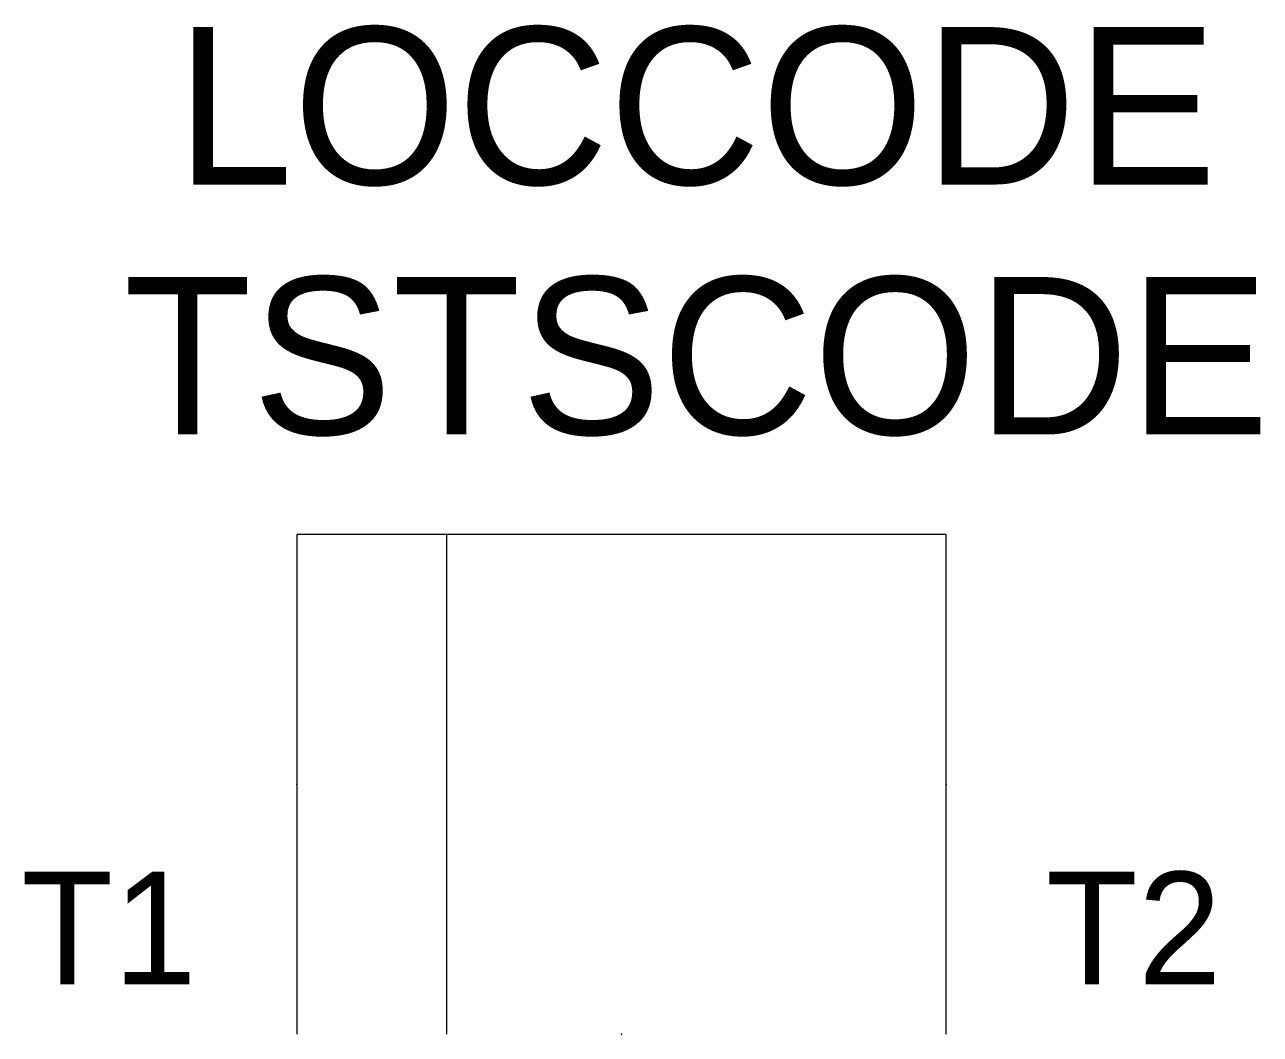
# Model space of a CAD drawing. Extents: x -13.4 to 11.3, y -5 to 15.2.
import ezdxf
from ezdxf.enums import TextEntityAlignment as Align

# ---------------------------------------------------------------- set-up
doc = ezdxf.new("R2010")
doc.units = 0
doc.layers.get('0').update_dxf_attribs({"linetype": 'CONTINUOUS'})
for name, color, linetype in [('A', 7, 'CONTINUOUS'), ('C', 6, 'CONTINUOUS'), ('T2', 1, 'CONTINUOUS')]:
    doc.layers.add(name, color=color, linetype=linetype)

msp = doc.modelspace()

# ---------------------------------------------------------------- linework, layer by layer
at = {"color": 0}
for p, q in [((5, 5), (-8, 5)), ((-8, 5), (-8, -5)), ((-5, 5), (-5, -5)), ((5, -5), (5, 5))]:
    msp.add_line(p, q, dxfattribs=at)
at = {"layer": 'A', "color": 0}
msp.add_point((-1.5, -5), dxfattribs=at)
at = {"layer": 'C', "color": 0}
for p in [(-8, 0), (5, 0)]:
    msp.add_point(p, dxfattribs=at)

# ---------------------------------------------------------------- texts
at = {"color": 0, "linetype": 'CONTINUOUS'}
for tag, p in [('LOCCODE', (0, 12)), ('TSTSCODE', (0, 7))]:
    msp.add_attdef(tag, text='', height=3.15, dxfattribs=at).set_placement(p, align=Align.CENTER)
at = {"layer": 'T2', "color": 0, "linetype": 'CONTINUOUS'}
msp.add_attdef('T2', (7, -4), '', height=2.25, dxfattribs=at)
msp.add_attdef('T1', text='', height=2.25, dxfattribs=at).set_placement((-10, -4), align=Align.RIGHT)

doc.saveas('drawing.dxf')
